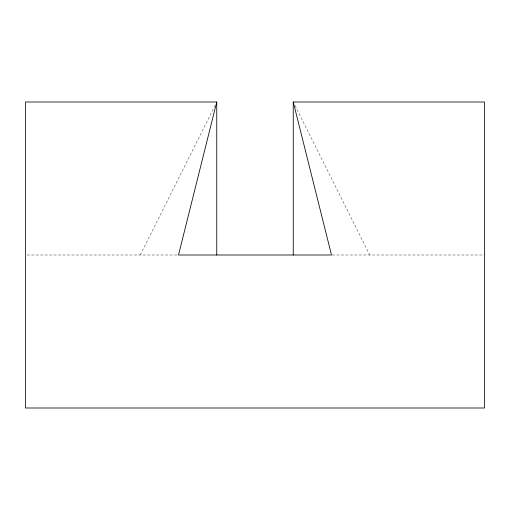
<?xml version="1.0" encoding="UTF-8"?>
<svg xmlns="http://www.w3.org/2000/svg" width="510" height="510" viewBox="0 0 510 510"><rect width="100%" height="100%" fill="white"/><g stroke="black" fill="none" stroke-linecap="round" stroke-linejoin="round"><path stroke-width="0.38" stroke-dasharray="2.55 1.91" d="M140.25 255L214.971 105.557M27.094 255L178.5 255M332.297 255L484.5 255M295.029 105.557L369.75 255"/><path stroke-width="0.76" d="M216.75 102L178.5 255L331.5 255L293.25 102L484.5 102L484.5 408L25.5 408L25.5 102L216.75 102L216.75 255M293.25 102L293.25 255"/></g></svg>
